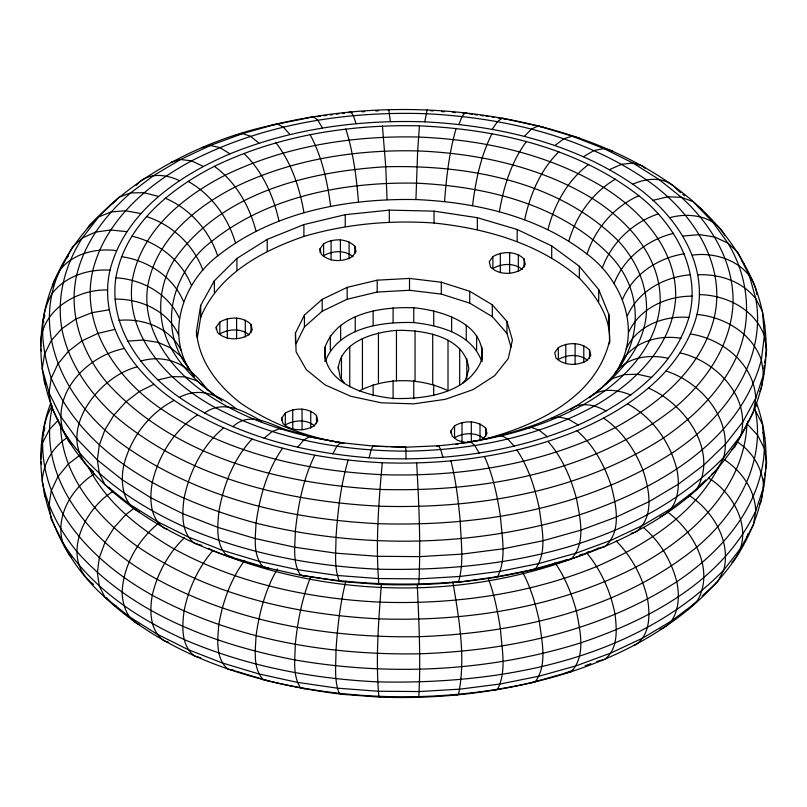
<?xml version="1.0" encoding="UTF-8"?>
<svg xmlns="http://www.w3.org/2000/svg" width="807" height="807" viewBox="0 0 807 807"><rect width="100%" height="100%" fill="white"/><g stroke="black" fill="none" stroke-linecap="round" stroke-linejoin="round"><path stroke-width="1.21" d="M614.742 373.611C643.33 334.007 623.438 280.907 587.022 254.044C538.551 216.437 476.18 202.174 415.928 199.561L417.663 150.909L419.428 125.852C496.698 129.211 576.662 147.499 638.831 195.708C674.834 223.983 701.525 270.799 688.926 317.433C673.563 369.697 625.687 403.621 578.246 424.996C512.566 452.969 440.067 462.149 369.132 457.811C302.504 452.566 235.059 435.619 179.376 397.387C141.154 370.726 108.693 326.633 115.865 277.769C125.075 225.617 169.551 189.141 214.38 166.333C277.87 135.515 349.29 124.197 419.428 125.852M193.66 375.769C164.144 337.165 181.605 283.489 217.678 255.94C273.099 211.827 346.627 198.29 415.928 199.561M444.566 201.538C446.412 176.915 449.237 152.17 456.167 128.394M382.256 462.744C309.434 459.052 235.109 441.974 174.181 400.353C132.661 372.037 97.96 322.497 110.004 270.143C124.762 212.564 178.216 175.966 229.995 153.844C291.519 128.787 358.59 119.537 424.744 121.847C497.566 125.539 571.891 142.627 632.819 184.248C674.339 212.554 709.04 262.093 696.996 314.448C682.238 372.037 628.784 408.624 577.005 430.756C515.481 455.804 448.41 465.054 382.256 462.744C378.705 502.892 375.447 543.525 378.846 583.754L379.845 584.46C430.222 586.235 480.78 581.817 529.906 570.408L535.243 569.106C619.06 548.508 706.72 504.849 746.989 424.452C773.61 375.457 772.228 312.581 744.286 264.373C703.875 190.139 622.943 148.165 543.847 127.355C456.893 104.809 364.593 103.619 277.094 123.915L271.757 125.206C158.808 149.275 25.915 237.389 42.226 368.658C57.983 479.429 169.036 544.473 268.842 568.35L234.827 558.151M381.388 583.754C378.644 621.168 375.477 658.996 378.856 696.441L379.845 697.147C430.222 698.923 480.78 694.504 529.906 683.085L535.243 681.794C611.999 663.425 688.018 625.526 734.642 559.826C765.389 513.988 775.477 455.198 756.441 402.754M51.991 408.403C36.638 482.667 96.225 546.561 156.951 579.224C236.844 622.57 329.105 638.266 419.267 636.693C517.136 633.041 619.221 610.042 696.734 547.096C736.922 513.595 767.447 460.242 754.495 406.748M762.706 377.494L761.354 388.369L759.69 391.546M763.008 375.073L763.311 372.652M763.755 369.031L764.209 365.41M762.706 490.172L761.354 501.056L759.69 504.234M763.008 487.761L763.462 484.129M763.755 481.718L764.209 478.097M472.549 205.624C475.616 180.919 480.69 155.983 492.038 133.629M424.744 121.847L427.155 109.853M52.758 286.767L53.504 282.147L65.488 260.136M764.552 363.019L765.127 359.468M765.51 357.108L766.65 350.016L764.36 335.803L762.494 311.593L755.816 298.761L749.219 275.288L737.941 252.42L727.864 243.089L712.541 221.784L693.042 201.659L681.31 197.261L658.845 179.336L632.93 163.034L603.908 148.579L572.173 136.171L538.158 125.973L531.541 129.029L524.439 136.322M764.552 475.706L765.127 472.156M765.51 469.795L766.65 462.704L764.36 448.49L762.494 424.28L755.816 411.449L754.041 409.653M196.505 335.833L196.505 331.092L200.701 305.359L214.38 280.755L236.905 258.422L267.218 239.397L303.896 224.588L345.245 214.672L389.307 210.123L434.035 211.152L477.341 217.708L517.186 229.481L551.716 245.923L579.325 266.27L598.703 289.572L608.952 314.73L609.608 342.945M197.301 338.052L200.701 317.222L200.701 305.359M499.382 211.737C503.618 186.901 511.245 161.904 526.446 141.467M524.651 219.786C529.987 194.769 540.408 169.974 558.847 151.787M369.132 457.811L371.099 450.034L372.945 446.089L405.79 447.139L406.072 458.991M348.13 460.172C340.675 485.32 337.709 511.547 335.984 537.644C336.045 551.938 333.846 567.15 339.243 580.768L341.845 581.595L379.845 584.46M345.85 581.07C340.08 603.707 337.497 627.049 335.984 650.331C336.055 664.625 333.846 679.837 339.243 693.455L341.845 694.282L379.845 697.147M547.933 229.632C554.328 204.433 567.644 180.203 588.696 164.406M338.163 369.122C340.463 341.553 373.268 332.403 396.449 330.396C423.161 329.73 465.397 336.257 468.837 369.233L465.548 379.804L462.522 383.295M44.889 315.416L43.376 319.976L43.76 322.366M50.75 403.167C24.825 471.268 51.87 550.051 104.96 597.301C168.824 657.463 256.515 683.751 341.845 694.282M44.889 428.103L43.376 432.663L43.76 435.054M746.989 424.452L748.139 420.951M746.989 537.139L748.139 533.639M609.608 340.574C596.202 398.002 535.929 425.46 484.079 439.371M568.834 241.111C576.238 215.751 592.419 192.49 615.499 179.134M587.022 254.044C595.374 228.593 614.248 206.653 638.831 195.708M458.87 124.419L462.118 116.43L465.155 112.718L466.89 113.273M602.204 268.206C611.413 242.776 632.698 222.45 658.29 213.875M314.75 455.33C303.069 479.116 298.015 505.555 295.291 531.732C295.12 546.087 292.275 562.418 300.507 575.149L341.845 581.595M310.574 577.166C301.929 598.572 297.601 621.511 295.291 644.42C295.12 658.764 292.275 675.106 300.507 687.826L304.673 688.885M324.989 347.161C337.81 312.773 381.711 306.63 413.759 307.76C441.621 310.483 485.653 323.395 482.011 359.014C469.19 393.402 425.289 399.546 393.241 398.416C365.379 395.692 321.347 382.78 324.989 347.161L325.009 361.566M325.483 360.941C338.728 327.349 382.094 321.529 413.759 322.588C439.563 325.433 471.57 333.856 481.497 360.86M295.463 333.069L304.431 315.053L322.195 299.357L347.181 287.373L377.182 280.18L409.512 278.415L441.308 282.228L469.745 291.287L492.3 304.784L506.967 321.509L512.435 339.989L508.228 358.59L494.711 375.638L473.094 389.63L445.282 399.324L413.769 403.853L381.338 402.814L350.884 396.308L325.1 384.909L306.277 369.626L296.098 351.822L295.463 333.069L295.463 342.561M296.028 343.812L304.431 326.916L322.195 311.209L347.181 299.236L377.182 292.043L409.512 290.278L441.308 294.091L469.745 303.15L492.3 316.637L506.967 333.372L511.063 347.232M614.117 283.378C624.053 258.079 647.396 239.618 673.563 233.334M88.104 227.554L89.194 225.466L119.103 197.14L130.633 192.923L153.935 175.361L180.617 159.473L210.304 145.482L242.614 133.569L277.094 123.915L283.307 127.072L289.985 134.476M52.304 405.901C41.772 421.516 43.265 441.53 40.733 459.354M332.756 453.917L336.801 446.362L340.594 442.629L343.903 442.942C294.595 435.719 245.53 420.992 204.201 392.363C170.216 368.658 141.346 329.448 147.731 286.001C155.922 239.618 195.476 207.187 235.331 186.911C291.791 159.504 355.292 149.436 417.663 150.909C478.248 153.38 539.671 166.645 592.015 198.28C628.068 220.694 661.367 257.362 660.176 302.343C657.473 348.099 621.37 382.952 583.754 404.468C538.723 429.415 487.761 441.611 436.748 445.908L438.605 445.757L440.723 449.67L442.972 457.428M622.57 299.306C633.071 274.269 658.068 257.826 684.407 253.761M719.118 466.123C694.222 514.715 645.307 545.3 596.696 566.504C528.192 594.396 453.504 604.695 379.845 602.133C308.667 598.653 237.026 583.269 174.07 548.952C139.52 528.726 105.919 502.62 87.862 466.012M200.701 317.222C218.546 274.35 262.043 250.775 303.896 236.451C346.082 223.953 390.215 219.968 434.035 223.014C486.046 228.502 539.056 243.29 579.325 278.133C596.222 295.765 611.898 318.2 609.386 343.822M627.432 315.729C638.287 291.085 664.524 276.74 690.641 274.814M628.613 332.373C639.598 308.254 666.643 296.038 692.154 296.159M626.101 348.967C636.945 325.473 664.383 315.345 688.926 317.433M602.113 387.723L603.364 385.716C642.977 350.47 646.78 291.942 608.639 254.023C558.676 203.616 485.088 186.377 416.321 183.159C344.781 181.837 268.872 195.819 211.656 241.364C173.122 271.031 156.427 326.674 188.213 367.467M619.927 365.238C630.348 342.471 657.786 334.35 681.017 338.304M614.894 373.56C626.525 356.704 649.907 353.991 668.549 358.409M282.561 448.278C267.137 470.249 259.733 496.819 256.051 523.138C255.426 537.664 252.621 555.166 263.153 566.958L304.673 576.198M277.396 568.985C265.432 589.302 259.289 612.594 256.051 635.825C255.426 650.341 252.621 667.853 263.153 679.645C352.003 701.838 446.039 702.423 535.243 681.794C547.892 664.554 541.638 640.849 539.338 621.259C535.626 604.261 530.764 587.304 522.472 571.921M492.25 129.271L497.465 121.564L502.327 118.115L505.454 118.911M216.236 327.097L219.827 322.074C229.339 316.465 242.836 316.405 251.017 324.434L252.248 329.811L248.657 334.824C239.144 340.433 225.657 340.493 217.476 332.474L216.236 327.097L216.236 329.468M320.026 248.849L323.617 243.835C333.13 238.226 346.627 238.166 354.808 246.196L356.038 251.572L352.447 256.586C342.935 262.194 329.448 262.255 321.267 254.235L320.026 248.849L320.026 252.409M281.704 418.107L285.295 413.093C294.807 407.485 308.304 407.424 316.475 415.444L317.716 420.83L314.125 425.844C304.612 431.452 291.115 431.513 282.934 423.483L281.704 418.107L281.704 420.477M492.875 256.616L489.284 261.629L490.525 267.006C498.696 275.036 512.193 274.965 521.705 269.367L525.296 264.343L524.066 258.966C515.885 250.937 502.388 251.007 492.875 256.616L492.875 268.479C501.631 263.415 514.13 262.568 522.149 269.397M450.962 433.258L450.962 430.888L454.553 425.864C464.065 420.255 477.552 420.195 485.733 428.224L486.974 433.601L483.383 438.615L480.185 440.037M558.343 347.625L554.752 352.639L555.983 358.026C564.164 366.045 577.661 365.985 587.173 360.376L590.764 355.362L589.524 349.986C581.343 341.956 567.856 342.017 558.343 347.625L558.343 359.488C567.099 354.424 579.597 353.587 587.617 360.406M598.491 548.124C477.734 600.983 334.552 600.69 212.947 550.495C198.209 567.735 188.424 588.848 184.057 611.06C182.049 626.343 180.939 645.671 194.638 656.081L200.681 657.755M68.323 256.142L66.083 259.027L72.358 247.174L82.344 238.004L98.666 216.952L111.013 211.938L125.398 210.768L140.821 213.522M297.541 447.36L303.593 440.178L309.283 436.799L340.594 442.629L374.549 446.221L388.238 446.664M252.016 439.119C233.384 458.981 223.388 485.461 218.808 511.971C217.537 526.81 215.368 545.34 227.705 556.336L233.637 557.849M244.743 560.391C230.772 579.113 222.722 601.75 218.808 624.648C217.537 639.497 215.368 658.018 227.705 669.013L234.827 670.829L231.427 669.507M388.207 110.246L388.823 109.55L390.326 121.575M418.177 584.762L418.793 584.076C420.911 543.767 418.883 503.296 416.674 463.016M418.177 697.45L418.793 696.754C420.891 659.622 418.914 622.348 417.3 585.226M184.551 537.623C168.401 553.138 157.264 573.444 152.281 595.233C149.497 611.05 149.709 630.953 164.386 641.02L168.693 642.332M58.386 420.084L49.348 429.627L42.64 442.801C42.065 511.134 96.416 564.174 152.281 595.233C233.687 639.406 327.692 655.405 419.569 653.801C509.187 650.694 600.67 630.983 676.77 581.736C721.851 551.554 762.333 505.192 764.36 448.49L757.652 435.205L746.969 423.756C744.195 489.435 690.227 538.309 635.795 567.15C556.951 607.671 466.829 621.804 378.856 618.858C294.333 614.571 208.075 594.749 137.372 546.44C97.617 518.023 61.503 475.555 60.495 424.411M687.897 497.183L691.448 493.733M693.223 492.008L705.671 479.953M687.897 609.86L697.672 600.388M702.11 596.08L717.806 581.534L723.768 570.085L740.917 547.973L753.496 524.853L755.715 510.972L763.624 487.025C762.807 468.817 752.538 451.627 737.205 441.883M223.519 427.972C202.234 445.555 189.494 471.651 184.057 498.373C182.049 513.666 180.939 532.993 194.638 543.393L201.891 545.401M731.919 449.64L734.642 447.139L753.496 412.165L755.715 398.295L763.624 374.337L761.354 359.972L764.36 335.803C754.797 309.374 726.401 295.069 699.467 294.626M731.919 562.328C756.24 535.727 735.591 493.924 708.395 477.966M136.212 185.348C146.642 172.133 165.738 173.858 179.376 180.677M158.021 523.693C137.563 540.539 123.3 565.677 122.129 592.419C122.482 604.988 127.183 619.413 139.53 624.759M711.784 474.264L717.806 468.847L723.768 457.398L740.917 435.286C750.843 396.58 716.011 360.971 680.24 352.931M589.342 397.548C613.128 379.552 635.936 357.763 643.936 327.975C652.278 296.653 639.699 263.758 618.122 240.748C557.859 180.889 467.697 164.709 385.756 166.756C308.597 171.488 221.36 192.631 174.514 259.491C157.698 285.849 155.912 320.399 170.963 347.958C182.281 368.496 199.702 384.465 218.415 398.194M264.06 438.272L272.03 431.604L279.515 428.709L286.041 429.758L314.246 437.424M570.478 409.774L595.001 393.372L612.594 378.523L624.235 374.619L637.55 374.256L651.733 377.434M589.362 397.73C600.509 387.108 617.799 389.539 630.832 395.067M79.843 455.178L68.202 464.146L57.781 476.856L51.234 490.928L48.995 505.414L51.234 519.325L69.059 554.58L71.803 557.133M134.466 507.956L125.69 514.715L113.958 527.758L104.96 542.435L99.301 557.758L97.375 572.667L99.301 586.154L104.96 597.301L129.1 616.568L156.951 634.08L188.142 649.615L222.238 662.951L258.795 673.916L297.299 682.349L337.245 688.149L378.09 691.226L419.267 691.559L460.242 689.117L500.441 683.953L539.338 676.125L576.39 665.745L611.111 652.944L643.018 637.913L671.686 620.835L696.734 601.961C715.486 570.882 693.939 531.581 667.742 512.163M554.984 145.482L563.881 138.723L572.173 136.171L579.295 137.987M110.266 205.039L116.279 200.509M197.463 414.99C174.04 430.232 158.525 455.612 152.281 482.546C149.497 498.363 149.709 518.276 164.386 528.333L167.614 529.311M67.738 437.293C52.838 446.806 43.033 463.652 42.226 481.345C47.431 507.321 60.132 530.935 76.756 551.383C132.136 614.046 214.42 644.369 294.605 659.874C389.579 676.357 488.608 671.706 580.788 642.846C650.553 619.413 722.961 580.354 755.715 510.972C754.969 489.627 741.512 470.975 724.101 459.496M390.729 446.745L405.79 447.139M113.222 491.302C83.686 508.914 59.607 559.281 93.582 584.429M359.266 390.931C386.482 376.96 420.497 377.656 448.006 390.679L448.006 340.272M232.88 426.772C249.091 411.106 268.711 423.423 286.041 429.758M174.181 400.353C149.113 413.245 130.905 437.576 123.905 464.701C120.193 481.396 122.16 503.961 139.53 512.072M583.481 156.629L594.053 150.526L603.908 148.579L612.362 150.919M94.469 473.749C72.156 488.013 55.017 515.612 62.714 542.627C90.949 587.516 136.575 617.9 184.057 639.457C245.146 665.846 311.331 678.687 377.605 681.865C499.523 684.709 635.149 660.701 723.768 570.085C731.192 540.811 712.803 510.831 688.795 495.145M479.227 453.161L474.899 445.646L470.834 441.954L467.283 442.307C504.516 436.153 541.144 425.148 574.251 406.799C584.944 402.34 596.504 405.699 606.208 411.005M154.006 384.243L139.349 391.516L125.69 402.037L113.958 415.07L104.96 429.758L99.301 445.071L97.375 459.98L99.301 473.467L104.96 484.614L129.1 503.881L156.951 521.393L188.142 536.927L222.238 550.263L258.795 561.228L297.299 569.661L337.245 575.462L378.09 578.548L419.267 578.871L460.242 576.43L500.441 571.265L539.338 563.437L576.39 553.057L611.111 540.256L643.018 525.226L671.686 508.148L696.734 489.274C719.047 450.77 684.467 403.419 648.556 388.147M204.494 413.073C222.893 399.717 242.604 410.349 259.773 420.084L261.589 421.617M609.537 169.611L621.642 164.265L632.93 163.034L642.614 165.98L645.096 168.29M137.2 366.903C96.336 376.869 51.951 437.808 93.582 471.742M529.906 570.408L567.846 559.463M579.386 555.216L582.846 553.935M586.306 552.664L589.766 551.393M529.906 683.085L564.386 673.431L573.616 670.022M585.156 665.775L590.926 663.647M456.298 582.493L497.516 576.692L535.243 569.106C547.892 551.867 541.638 528.171 539.338 508.581C534.91 488.144 528.676 467.687 517.015 450.124M456.298 695.18L458.527 694.393C466.043 657.453 459.012 618.697 452.868 581.908M179.376 397.387C199.843 386.523 219.06 395.158 235.866 408.544M632.819 184.248C646.932 177.621 666.289 176.249 676.982 189.605M660.096 516.641C678.526 509.671 680.452 485.824 676.77 469.059C669.941 441.964 652.349 417.36 627.624 403.924M660.096 629.329C678.526 622.358 680.452 598.512 676.77 581.736C671.444 560.845 659.934 541.487 643.421 527.516M124.006 348.553C88.104 355.837 52.606 391.173 62.714 429.939C90.949 474.829 136.575 505.212 184.057 526.769C245.146 553.168 311.331 566 377.605 569.177C499.523 572.022 635.149 548.014 723.768 457.398C732.827 419.035 701.162 382.367 666.178 371.069M171.205 162.268L180.617 159.473L191.572 160.886L203.334 166.403M631.094 533.447L635.795 532.045C654.77 517.63 649.534 489.97 643.018 470.36C634.948 449.842 622.126 430.696 603.666 418.187M633.445 645.429L635.795 644.732C650.271 634.615 650.16 614.823 647.557 599.137C642.725 577.338 631.982 556.891 616.215 541.023M202.154 147.691L210.304 145.482L219.807 147.58L229.995 153.844M597.856 548.518L604.846 546.632C622.227 531.49 616.074 504.92 611.111 485.4C604.221 464.872 593.599 445.04 577.005 430.756M596.696 661.518L604.846 659.309C618.263 648.788 616.871 629.631 615.045 614.46C610.849 592.247 601.477 571.023 587.193 553.441M310.433 117.368L313.287 116.632L317.726 120.142L322.487 127.93M493.713 577.691L497.516 576.692C506.967 558.283 501.762 536.141 500.441 516.399C497.294 496.012 493.077 475.545 484.513 456.661M493.713 690.368L497.516 689.38C506.967 670.97 501.762 648.828 500.441 629.087C497.788 611.968 494.419 594.83 488.326 578.569M235.826 135.283L242.614 133.569L250.523 136.252L259.017 143.152M564.386 560.744L571.174 559.039C586.467 542.929 579.93 517.711 576.39 498.191C570.72 477.714 562.328 457.448 547.983 441.449M564.386 673.431L571.174 671.717C586.467 655.617 579.93 630.398 576.39 610.879C571.638 593.952 565.243 577.187 554.934 562.832M652.994 200.348L667.651 196.817L681.31 197.261C710.866 224.074 733.684 261.256 733.059 302.242C731.656 343.671 707.003 380.117 676.367 406.375C593.781 472.731 483.363 492.351 379.845 489.445C281.663 483.857 175.472 458.144 106.978 382.72C82.021 353.305 67.98 313.378 76.695 274.985C84.654 242.312 105.606 214.682 130.633 192.923L144.05 192.691L158.444 196.454M114.584 329.438L97.607 333.483L81.789 340.998L68.202 351.469L57.781 364.169L51.234 378.241L48.995 392.727L51.234 406.637L69.059 441.893L71.803 444.445M157.94 379.976L171.972 376.647L185.146 376.879L196.646 380.662L222.086 400.998M550.697 418.581L558.888 416.916L568.259 419.095L578.246 424.996M271.757 125.206L309.485 117.62M455.894 444.314L458.346 443.9M460.807 443.487L477.986 440.572M109.066 309.817L91.766 312.723L75.646 319.158L61.806 328.701L51.184 340.695L44.506 354.323L42.226 368.658L48.995 392.727L60.555 416.18L76.756 438.695L97.375 459.98L122.129 479.731L150.687 497.697L182.664 513.625L217.638 527.304L255.113 538.541L294.605 547.196L335.561 553.138L377.444 556.295L419.67 556.628L461.685 554.137L502.902 548.831L542.788 540.811L580.788 530.159L616.387 517.045L649.1 501.621L678.505 484.119L704.188 464.761L725.796 443.81L743.055 421.557L755.715 398.295C754.252 364.088 722.608 338.93 690.56 333.977M524.732 428.537L531.48 427.417L539.197 430.232L547.418 436.809M669.8 217.688C689.228 212.201 715.244 215.812 724.888 235.705M140.529 361.132C167.553 353.244 190.2 365.864 205.785 387.763L207.026 389.761M496.779 436.486L501.964 435.81L507.906 439.129L514.23 446.251M310.695 117.459L313.136 117.146M316.788 116.682L320.45 116.208M324.101 115.744L326.542 115.421M330.194 114.957L332.635 114.644M336.287 114.17L338.728 113.858M342.38 113.394L344.811 113.081M107.533 289.965C75.808 289.067 38.978 311.855 40.733 346.667M682.994 236.048L699.417 234.615L714.72 237.016L727.864 243.089C748.684 276.952 752.86 320.157 736.63 356.734C721.196 390.548 693.919 417.138 663.606 437.908C579.678 491.816 477.24 509.247 378.846 506.171C284.911 501.157 186.81 477.714 113.958 415.07C88.881 391.95 68.424 362.656 61.806 328.701C56.44 297.067 65.034 264.666 82.344 238.004L95.357 232.134L110.509 229.975L126.76 231.659M470.108 442.367L466.607 442.64L457.922 440.561L452.192 436.264L450.962 430.888M127.445 341.149L143.222 340.04L158.031 342.36L170.963 347.958L181.232 356.502L194.437 376.768M352.195 112.385L348.473 112.607L350.702 111.82L353.295 115.572L356.079 123.612M362.131 111.79L364.613 111.648M375.79 110.983L378.271 110.831M405.669 447.219L438.605 445.757M110.004 270.143C88.578 268.892 65.952 275.923 52.304 293.223C36.88 318.563 42.61 351.448 51.234 378.241C86.591 459.95 174.847 500.986 256.051 523.138C362.02 549.416 475.283 547.297 579.668 514.805C655.748 489.375 739.091 443.003 761.354 359.972C751.882 333.15 724.414 316.889 696.996 314.448M692.416 255.163C719.188 251.148 753.153 265.059 756.885 294.636M118.891 320.369C143.273 318.019 170.741 327.864 181.545 351.257M116.44 250.624C95.972 247.951 73.477 253.287 60.011 269.861C28.548 338.315 71.773 410.743 129.1 449.015C202.002 498.817 290.944 519.264 378.09 523.682C479.54 526.85 585.146 508.874 671.686 453.292C722.527 420.265 767.134 362.656 755.816 298.761C742.158 281.3 719.551 273.866 697.934 274.773M430.625 110.741L433.097 110.932M441.762 111.588L444.243 111.77M452.909 112.425L455.38 112.617M462.804 113.172L465.286 113.363M115.008 299.125C140.408 298.731 167.533 310.645 178.518 334.693M372.945 446.089L374.549 446.221M468.968 113.726L472.599 114.251M475.02 114.604L477.441 114.957M481.073 115.482L483.494 115.835M485.915 116.178L488.336 116.531M491.967 117.065L494.388 117.408M498.02 117.943L500.441 118.296M502.862 118.639L505.283 118.992M300.507 575.149C352.619 584.248 405.83 586.306 458.527 581.706C464.247 562.297 460.868 541.477 460.242 521.574C458.396 501.218 456.036 480.811 450.921 460.979M115.865 277.769C141.921 279.414 168.29 293.455 179.184 318.039M506.493 119.174L543.847 127.355M343.621 443.346C306.892 437.152 271.374 424.139 240.526 403.066C217.537 385.06 198.643 361.213 196.505 331.092M121.443 256.656C147.772 260.419 172.97 276.569 183.532 301.566M235.997 671.182L268.842 681.027M131.652 236.128C157.869 242.09 181.474 260.278 191.501 285.557M113.958 605.341L116.299 606.218M225.758 554.601L233.697 557.708M146.329 216.518C172.032 224.76 193.619 244.834 202.94 270.264M208.529 548.296L212.947 550.495M165.223 198.149C189.978 208.751 209.195 230.489 217.678 255.94M188.041 181.333C211.353 194.346 227.927 217.456 235.462 242.826M352.891 256.616C344.871 249.797 332.373 250.634 323.617 255.698L323.617 243.835M483.827 438.645C475.797 431.826 463.309 432.663 454.553 437.727L454.553 425.864M249.101 334.855C241.081 328.035 228.583 328.873 219.827 333.937L219.827 322.074M314.569 425.874C306.549 419.055 294.051 419.892 285.295 424.956L285.295 413.093M677.9 190.432L680.795 192.752M682.732 194.285L684.659 195.829M697.218 205.846L702.04 209.699M214.38 166.333C235.755 181.797 249.474 205.916 256.011 231.135M108.874 487.408L113.958 492.653M106.332 597.462L110.569 601.84M243.835 153.411C262.678 171.276 273.492 196.01 278.98 221.047M742.087 261.317L744.286 264.373L744.639 266.663M344.458 383.234L340.171 377.283L338.163 366.6M275.913 142.758C291.609 162.893 299.609 187.89 303.997 212.745M45.616 384.858L44.506 382.72L44.224 379.088M45.616 497.546L44.506 495.407L44.224 491.776M310.08 134.567C321.993 156.679 327.41 181.636 330.648 206.36M345.779 128.969C353.345 152.584 356.472 177.348 358.49 201.982M763.755 322.043L764.774 325.655M763.079 432.33L764.774 438.342M756.139 402.683L756.704 406.163M41.117 349.038L41.49 351.408M41.117 461.725L41.49 464.096M382.437 126.043L385.756 166.756L387.067 199.712M608.952 314.73L608.952 326.593M598.703 289.572L598.703 301.435M589.524 349.986L589.524 358.288M583.794 345.678L583.794 362.585M579.325 266.27L579.325 278.133M575.109 343.611L575.109 364.29M565.788 344.317L565.788 363.745M551.716 245.923L551.716 257.786M524.066 258.966L524.066 267.268M518.336 254.659L518.336 271.566M517.186 229.481L517.186 241.343M509.641 252.591L509.641 273.27M506.967 321.509L506.967 333.372M500.33 253.307L500.33 272.726M492.3 304.784L492.3 316.637M485.733 428.224L485.733 436.526M481.991 347.081L482.011 361.486M480.004 423.917L480.004 440.824M477.341 217.708L477.341 229.571M476.624 335.561L476.624 350.389M471.318 421.849L471.318 441.268M469.745 291.287L469.745 303.15M466.829 358.55L466.829 378.715M466.264 325.231L466.264 340.06M461.997 422.555L461.997 441.984M459.687 348.624L459.687 385.171M451.638 316.798L451.638 331.627M441.308 282.228L441.308 294.091M434.035 211.152L434.035 223.014M433.732 310.846L433.732 325.665M433.732 384.667L433.732 395.712M432.713 334.148L432.713 384.566M415.05 330.769L415.05 381.176M413.759 307.76L413.759 322.588M413.759 380.369L413.759 398.769M409.512 278.415L409.512 290.278M396.449 330.396L396.449 380.803M393.1 307.77L393.1 322.598M393.1 380.379L393.1 398.779M389.307 210.123L389.307 221.986M378.433 333.059L378.433 383.466M377.182 280.18L377.182 292.043M373.137 310.877L373.137 325.695M373.137 384.697L373.137 395.743M362.434 338.547L362.434 388.964M355.241 316.848L355.241 331.677M354.808 246.196L354.808 253.307M349.764 346.415L349.764 386.745M349.078 241.888L349.078 258.795M347.181 287.373L347.181 299.236M345.245 214.672L345.245 226.535M341.452 356.028L341.452 379.976M340.645 325.292L340.645 340.12M340.393 239.82L340.393 260.5M331.072 240.526L331.072 259.955M330.325 335.631L330.325 350.46M322.195 299.357L322.195 311.209M316.475 415.444L316.475 423.746M310.745 411.146L310.745 428.043M304.431 315.053L304.431 326.916M303.896 224.588L303.896 236.451M302.06 409.068L302.06 429.758M292.749 409.785L292.749 429.203M267.218 239.397L267.218 251.259M251.017 324.434L251.017 332.736M245.288 320.127L245.288 337.033M236.905 258.422L236.905 270.274M236.602 318.059L236.602 338.738M227.281 318.765L227.281 338.194M214.38 280.755L214.38 292.618M132.308 280.281C124.419 336.791 169.732 383.174 215.862 407.848C274.027 438.816 340.493 450.921 405.931 451.143C471.056 450.245 537.169 437.586 594.628 405.901C634.514 383.093 672.796 346.132 675.661 297.612C676.922 249.918 641.615 211.041 603.384 187.274C547.882 153.734 482.757 139.672 418.52 137.049C352.387 135.475 285.053 146.158 225.193 175.21C182.917 196.716 140.983 231.105 132.308 280.281M92.765 270.708C80.004 326.139 116.743 378.594 160.704 408.564C225.214 452.636 303.906 470.723 381.015 474.627C461.271 477.31 543.494 464.428 615.428 427.458C659.339 403.782 701.757 367.972 714.235 317.625C726.996 262.194 690.257 209.739 646.296 179.769C581.786 135.697 503.094 117.61 425.985 113.706C345.729 111.023 263.506 123.905 191.572 160.886C147.661 184.551 105.243 220.361 92.765 270.708"/></g></svg>
